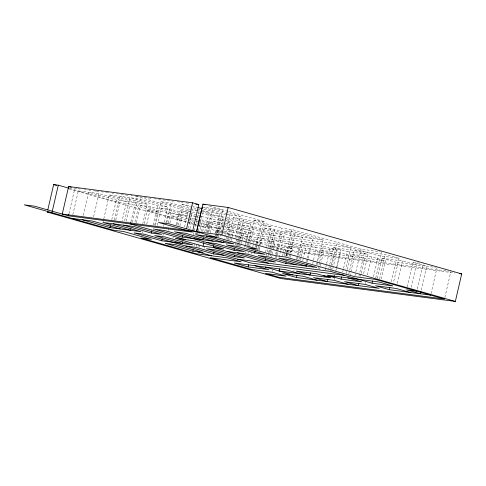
<?xml version="1.0" encoding="UTF-8"?>
<svg xmlns="http://www.w3.org/2000/svg" width="486" height="486" viewBox="0 0 486 486"><rect width="100%" height="100%" fill="white"/><g stroke="black" fill="none" stroke-linecap="round" stroke-linejoin="round"><path stroke-width="0.36" stroke-dasharray="2.43 1.82" d="M68.982 213.652L74.832 188.307L77.074 188.598M72.803 214.782L78.325 190.883L98.98 193.592L126.615 201.453L122.101 221.009M83.3 215.413L88.652 192.237L116.288 200.098L147.27 204.163L142.756 223.718M93.628 216.768L98.98 193.592M103.123 221.744L103.627 219.569M103.791 218.846L109.307 194.947L140.296 199.017L167.931 206.878L164.42 222.084M111.774 219.654L116.288 200.098M114.119 220.201L119.641 196.301L147.27 204.163M115.759 220.055L119.775 202.674L130.102 204.029L157.737 211.89L154.56 225.65M124.616 220.832L129.969 197.662L157.604 205.523L167.931 206.878M126.093 221.409L130.102 204.029M130.959 221.786L136.809 196.441L192.079 212.163L188.398 228.092M132.429 222.363L136.943 202.808L109.307 194.947M134.95 222.187L140.296 199.017M136.42 222.764L140.43 205.384L150.763 206.738L194.394 219.156M142.222 232.988L142.556 231.536M144.397 223.572L147.41 210.535L157.737 211.89M146.748 224.119L150.763 206.738M153.09 225.073L157.604 205.523M153.558 229.993L154.39 226.373M155.441 225.625L160.957 201.726L171.285 203.081L197.462 210.529M157.075 225.48L161.091 208.093L171.418 209.454L188.872 214.417M163.418 226.427L163.752 224.982M162.883 235.698L163.217 234.246M165.89 222.661L168.065 213.245L187.985 215.863M166.771 222.637L171.285 203.081M168.241 223.214L171.418 209.454M168.211 230.303L168.709 228.134M169.881 223.062L171.552 215.82L181.879 217.175L187.699 218.834M172.876 238.498L173.21 237.053M174.383 231.98L174.717 230.534M176.054 224.739L178.392 214.599M176.934 224.714L181.612 204.436L190.469 205.596M178.405 225.291L181.746 210.809L197.243 212.838M179.875 225.869L181.879 217.175M184.577 226.968L188.592 209.588L190.062 209.782M189.868 228.669L192.213 218.53L198.112 219.308M193.404 234.841L198.92 210.942L200.372 211.355M195.038 234.695L195.542 232.521M196.089 233.942L196.423 232.496M194.005 246.135L194.673 243.237M196.848 233.821L197.182 232.375M197.723 233.796L198.227 231.622M198.391 230.899L202.407 213.518L225.674 220.14M196.356 246.681L197.359 242.338M199.363 233.651L202.541 219.891L222.904 225.68M197.99 246.536L198.495 244.361M201.502 231.33L202.674 226.257L233.663 230.328L247.477 234.258L245.977 240.77M198.999 247.538L199.673 244.64M202.68 231.603L204.351 224.362L218.171 228.292L216.331 236.257M204.734 231.852L209.247 212.297L181.612 204.436M206.374 231.707L209.381 218.67L225.613 220.796M207.085 232.399L212.601 208.5L225.692 212.224M204.169 248.212L204.667 246.038M207.844 232.278L209.515 225.036L198.61 221.938M208.725 232.253L212.734 214.873L224.52 216.641M210.195 232.83L212.868 221.245L223.202 222.6L219.854 237.083M215.061 233.207L219.575 213.652L202.85 208.895M215.152 235.983L215.656 233.809M215.82 233.086L216.489 230.188L223.135 231.063M216.033 235.953L216.537 233.784M216.701 233.061L219.708 220.024L223.347 221.057M216.744 236.652L217.412 233.754M217.582 233.031L222.928 209.855L202.273 207.145L229.908 215.006L224.386 238.905M217.503 236.53L218.007 234.361M218.171 233.638L219.848 226.397L224.271 226.974M218.214 237.229L218.882 234.331M219.052 233.608L223.062 216.227M226.026 238.76L230.042 221.379L226.403 220.346M226.16 245.132L226.494 243.68M227.497 239.337L228.171 236.439M228.335 235.716L230.176 227.752L225.012 227.071M228.213 240.035L233.395 217.582L243.723 218.937L271.358 226.798L266.844 246.353M229.848 239.884L230.516 236.992M230.686 236.263L233.529 223.955L254.184 226.664L281.819 234.525L278.308 249.737M231.324 240.461L231.992 237.569M232.156 236.84L233.663 230.328M235.388 237.368L240.236 216.361L226.421 212.431M235.188 245.187L235.856 242.289M236.02 241.566L236.694 238.669M236.858 237.94L240.37 222.734L250.697 224.089L245.351 247.265M236.658 245.764L237.326 242.866M237.496 242.137L238.164 239.246M238.328 238.517L240.503 229.106L250.831 230.461L248.328 241.323M237.539 245.734L238.207 242.836M238.371 242.113L239.039 239.215M239.209 238.492L243.723 218.937M238.298 245.612L238.796 243.443M238.966 242.714L239.634 239.823M239.805 239.094L240.637 235.473L292.286 242.253L306.101 246.183L303.592 257.045M239.009 246.311L239.677 243.413M239.847 242.69L240.515 239.792M240.679 239.069L243.857 225.31L271.492 233.171L281.819 234.525M240.649 246.165L241.147 243.99M241.317 243.267L241.985 240.37M242.15 239.647L243.99 231.682L336.956 243.881L378.406 255.672L399.061 258.382L393.545 282.281M244.47 247.289L244.968 245.12M245.138 244.391L245.807 241.499M245.649 252.908L245.983 251.462M246.821 247.842L247.319 245.667M247.489 244.944L248.158 242.046M248.2 245.643L254.05 220.292L264.384 221.652L259.032 244.823M248 253.461L248.334 252.009M249.67 246.22L250.509 242.599M250.673 241.876L254.184 226.664M251.11 253.892L251.444 252.441M252.781 246.645L254.457 239.404L275.112 242.119L272.439 253.704M255.132 247.198L255.8 244.3M255.97 243.577L257.811 235.613L350.771 247.811L345.923 268.813M256.013 247.174L256.681 244.276M256.845 243.553L261.031 225.443L271.358 226.798M256.602 247.775L257.276 244.877M257.44 244.154L257.945 241.979L278.6 244.695L292.42 248.625L291.248 253.692M258.364 247.72L258.862 245.545M258.789 249.051L259.621 245.43M259.791 244.701L261.298 238.189L275.112 242.119M259.33 250.472L260.004 247.574M260.672 244.677L264.518 228.019L274.845 229.374L302.48 237.235L297.298 259.688M265.508 252.149L266.674 247.076M266.31 255.624L266.978 252.726M267.142 251.997L268.144 247.653M268.315 246.931L271.492 233.171M267.944 255.472L268.448 253.303M268.618 252.574L269.621 248.231M269.785 247.508L271.625 239.543L299.261 247.404L297.42 255.369M268.825 255.448L269.329 253.273M269.493 252.55L274.845 229.374M270.252 252.428L271.759 245.91L292.42 248.625M270.295 256.025L270.799 253.85M270.963 253.127L271.972 248.783M272.136 248.06L274.979 235.746L226.257 221.883M271.601 257.325L272.269 254.427M275.665 254.227L281.686 228.159L292.013 229.514L361.098 249.166L380.283 251.681M272.415 271.486L272.749 270.04M275.592 257.726L276.091 255.557M276.261 254.828L278.6 244.695M276.303 258.424L276.971 255.527M277.142 254.804L278.144 250.46M278.988 257.525L280.495 251.007M280.659 250.284L285.173 230.729L295.5 232.089L323.135 239.95L318.287 260.952M282.597 255.782L283.435 252.161M283.605 251.438L285.44 243.474L337.09 250.247L333.578 265.459M284.237 255.636L284.905 252.738M285.075 252.015L285.574 249.84L448.59 271.231M285.829 256.304L286.497 253.413M286.667 252.684L292.013 229.514M285.987 256.073L286.655 253.176M286.819 252.453L287.153 251.001L454.926 273.017M286.588 256.189L287.256 253.291M287.426 252.568L288.927 246.05L309.588 248.759L323.403 252.69L321.234 262.106M287.469 256.158L288.137 253.261M288.301 252.538L292.147 235.88L323.135 239.95M288.939 256.736L289.607 253.838M289.778 253.115L292.286 242.253M290.652 253.091L295.5 232.089M290.409 257.313L291.078 254.415M293.744 271.303L294.079 269.851M296.417 259.712L297.25 256.092M298.769 260.265L302.614 243.608L323.269 246.317L337.09 250.247M300.409 260.119L301.077 257.222M301.241 256.499L302.748 249.98L385.38 260.824L381.03 279.65M302.754 260.666L303.428 257.768M306.581 261.796L307.249 258.898M307.413 258.175L309.588 248.759M307.456 261.766L308.124 258.868M308.294 258.145L312.808 238.59L285.173 230.729M312.753 263.473L313.421 260.575M313.585 259.852L316.429 247.538L302.614 243.608M316.574 264.597L317.243 261.699M317.407 260.976L319.916 250.114L340.577 252.823L354.391 256.754L350.212 274.857M317.449 264.572L318.123 261.675M318.087 268.77L318.755 265.872M318.925 265.149L319.594 262.252M319.758 261.529L323.269 246.317M319.557 269.347L320.225 266.45M320.396 265.727L321.064 262.829M325.164 270.009L325.663 267.835M325.833 267.112L326.501 264.214M326.671 263.491L330.182 248.285L340.51 249.64L335.662 270.641M328.749 268.673L329.587 265.052M329.757 264.329L333.603 247.672L385.246 254.451L399.061 258.382M330.389 268.527L331.057 265.629M331.227 264.906L333.736 254.044L319.916 250.114M330.766 270.672L336.956 243.881M332.74 269.08L333.408 266.182M334.392 279.62L334.726 278.168M336.561 270.204L337.229 267.306M337.399 266.583L340.577 252.823M342.733 271.881L343.402 268.983M343.572 268.26L347.417 251.602L368.078 254.318L363.558 273.867M346.39 273.733L347.229 270.113M347.393 269.39L350.904 254.178L371.565 256.887L385.38 260.824M348.741 274.28L354.258 250.387L368.078 254.318M354.914 275.957L361.098 249.166M358.905 276.364L364.585 251.742M360.539 276.218L361.043 274.043M361.213 273.32L364.719 258.109L350.904 254.178M365.375 283.684L365.709 282.238M367.386 274.997L371.565 256.887M373.558 276.674L378.406 255.672M375.739 277.943L381.759 251.876M377.209 278.521L381.893 258.248L402.548 260.958L416.368 264.888L411.016 288.064M379.56 279.073L385.246 254.451M391.194 281.728L395.707 262.179L435.547 267.403M397.366 283.405L402.548 260.958M407.195 286.934L412.881 262.312L420.998 263.376M417.359 289.012L423.209 263.667M421.18 290.142L426.696 266.243L412.881 262.312M431.009 293.672L437.023 267.598M444.824 297.602L450.844 271.528M77.821 188.702L81.557 189.188M84.54 189.583L86.034 189.777M89.023 190.172L90.518 190.366M93.5 190.755L95.742 191.053M96.489 191.15L100.219 191.636M100.966 191.739L105.45 192.322M106.197 192.42L109.18 192.814M112.169 193.203L113.663 193.404M116.652 193.793L118.141 193.993M121.129 194.382L127.848 195.263M130.837 195.658L132.332 195.852M135.315 196.241L139.051 196.733M139.798 196.83L141.292 197.024M144.275 197.419L148.011 197.911M148.759 198.009L150.994 198.3M153.983 198.695L157.719 199.181M158.466 199.278L162.196 199.77M162.944 199.868L166.68 200.36M167.421 200.457L171.157 200.949M171.904 201.046L173.399 201.24M177.129 201.733L180.865 202.219M181.612 202.316L183.107 202.516M186.089 202.905L189.826 203.397M190.804 209.879L195.967 210.553M196.702 210.651L201.872 211.331M202.607 211.428L225.48 214.429M226.215 214.526L240.236 216.361M197.978 212.935L202.407 213.518M189.461 216.051L198.312 217.218M226.348 220.893L230.042 221.379M198.853 219.405L202.541 219.891M199.187 223.681L209.515 225.036M223.87 231.16L247.477 234.258M209.332 205.991L228.019 211.307M228.748 211.513L264.384 221.652M254.05 220.292L281.686 228.159M381.893 258.248L395.707 262.179M191.946 205.791L197.037 207.243M233.395 217.582L261.031 225.443M227.43 217.467L250.697 224.089M264.518 228.019L292.147 235.88M333.603 247.672L347.417 251.602M201.101 211.562L240.37 222.734M160.957 201.726L188.592 209.588M181.746 210.809L197.018 215.152M197.747 215.359L200.657 216.185M201.38 216.392L209.381 218.67M225.383 223.22L250.831 230.461M189.601 214.624L194.692 216.07M195.415 216.276L198.324 217.108M212.868 221.245L224.508 224.556M225.231 224.763L240.503 229.106M161.091 208.093L188.726 215.96M223.627 225.887L257.811 235.613M195.123 219.362L198.027 220.188M198.756 220.395L219.848 226.397M288.927 246.05L302.748 249.98M140.43 205.384L168.065 213.245M188.428 219.04L193.519 220.486M196.429 221.312L197.881 221.731M171.552 215.82L187.553 220.371M188.276 220.577L197.735 223.268M240.637 235.473L254.457 239.404M69.735 188.44L119.775 202.674M147.41 210.535L193.221 223.572M193.95 223.779L202.674 226.257M216.489 230.188L221.58 231.64M222.309 231.846L257.945 241.979M271.759 245.91L285.574 249.84M68.969 188.933L194.485 224.641M195.214 224.848L196.672 225.261M199.588 226.093L222.94 232.733M223.669 232.94L287.153 251.001"/><path stroke-width="0.73" d="M47.798 209.922L53.648 184.577L58.29 185.184L69.018 188.234M52.099 211.981L58.29 185.184M192.766 230.643L198.786 204.57L192.565 202.802L68.617 186.539L62.263 214.059L221.841 234.999L455.346 301.423L461.7 273.904L228.195 207.479L202.893 204.156L196.544 231.676M68.483 215.827L192.432 232.089L158.582 222.46L168.909 223.815L258.03 249.172L247.696 247.811L275.331 255.672L285.665 257.033L354.744 276.686L375.405 279.395L444.49 299.048L279.225 277.36L265.405 273.43L286.066 276.145L272.245 272.209L251.59 269.499L210.14 257.708L241.123 261.778L227.308 257.841L196.32 253.777L141.055 238.055L151.383 239.41L123.748 231.549L113.42 230.194L24.3 204.843L34.628 206.198L68.483 215.827L68.818 214.381M82.298 219.757L109.933 227.618L110.431 225.443M130.789 222.509L130.455 223.961L185.725 239.683M130.922 228.882L130.588 230.328L102.959 222.466L133.942 226.537L161.577 234.398L151.249 233.043L123.614 225.176M151.249 233.043L151.747 230.868M223.821 255.272L213.494 253.911L144.409 234.258L134.075 232.903L161.71 240.764L162.215 238.596M206.38 242.393L216.713 243.747L244.343 251.608L234.015 250.254L164.93 230.601L154.603 229.246L182.238 237.107L182.572 235.655M182.706 242.028L182.371 243.48L154.736 235.613L165.064 236.974L192.699 244.835L161.71 240.764M186.545 228.876L192.565 202.802M196.587 231.767L202.273 207.145M192.833 251.201L203.16 252.556L175.531 244.695L165.197 243.34L192.833 251.201L193.167 249.755M203.397 237.642L202.893 239.817L175.258 231.956L185.591 233.31L213.226 241.171M203.026 246.189L223.688 248.899L196.052 241.038L175.397 238.328L203.026 246.189L203.865 242.569M213.858 245.369L213.36 247.544L268.624 263.266M213.494 253.911L213.992 251.742M221.841 234.999L228.195 207.479M223.888 241.08L223.554 242.526L195.919 234.665L216.58 237.375M234.015 250.254L234.349 248.808M234.149 256.626L244.482 257.981L216.847 250.12L206.514 248.765L234.149 256.626L234.483 255.174M299.747 273.703L285.932 269.773L234.282 262.993L248.103 266.923L248.601 264.755M254.676 252.963L265.004 254.318L237.368 246.457L227.041 245.102L254.676 252.963L255.174 250.794M237.502 252.829L265.137 260.69L265.642 258.516M279.59 268.819L279.092 270.994L330.735 277.767L316.915 273.837L296.26 271.127L310.074 275.058L310.578 272.883M296.126 264.755L268.491 256.894L258.163 255.539L285.798 263.4L286.132 261.954M317.054 280.209L303.234 276.279L282.579 273.569L296.393 277.5L296.897 275.325M306.958 263.941L306.453 266.109L278.818 258.248L289.152 259.603L316.781 267.47L285.798 263.4M327.88 279.389L327.382 281.564L313.561 277.634L334.222 280.343L348.037 284.274M334.49 275.708L334.155 277.16L323.828 275.805M237.636 259.202L330.602 271.401L372.051 283.192L392.712 285.902L378.892 281.971L327.248 275.191L341.063 279.122L341.567 276.953M358.868 283.46L358.37 285.628L344.55 281.698L365.211 284.407L379.025 288.338L296.393 277.5M372.051 283.192L372.555 281.017M410.014 292.408L396.199 288.477L375.538 285.768L389.353 289.699L389.857 287.524M420.846 291.588L420.341 293.763L406.527 289.832L416.854 291.187M195.797 204.181L198.786 204.57M51.935 212.704L47.294 212.096L280.805 278.521L455.346 301.423M71.971 218.402L92.626 221.112L120.261 228.973M109.933 227.618L140.922 231.682L113.287 223.821M182.238 237.107L233.881 243.881L206.246 236.02M459.44 273.612L461.7 273.904M185.859 246.05L196.186 247.41L251.456 263.133L344.416 275.331M227.175 251.475L247.836 254.184L275.465 262.045L265.137 260.69M248.103 266.923L268.758 269.639L254.943 265.708M341.063 279.122L361.724 281.837L347.903 277.907M389.353 289.699L430.675 295.117M202.893 204.156L205.043 204.77M197.759 207.449L202.121 208.688M68.617 186.539L71.381 187.323M53.648 184.577L56.564 185.403M265.271 267.063L292.906 274.924M197.996 251.882L211.817 255.812"/></g></svg>
